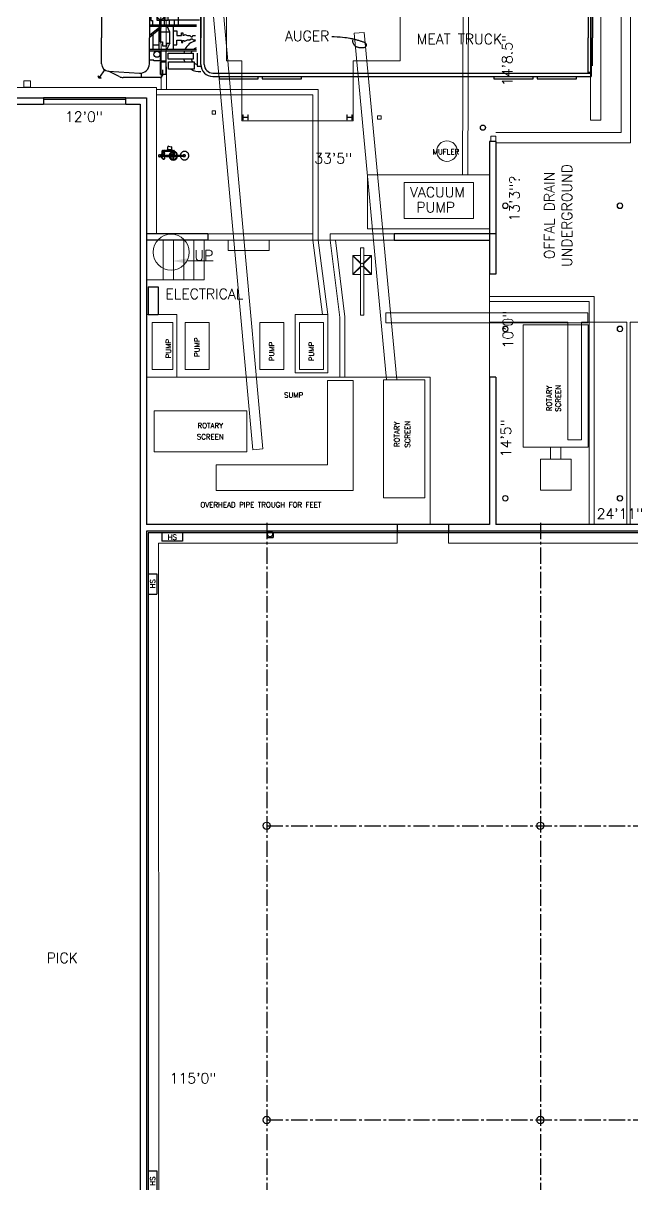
# Model space of a CAD drawing. Header units: inches. Extents: x -578 to 4567, y -980 to 6106.
# Drawn here: x 1461 to 2173, y 2745 to 4102 of the extents above; entities that cross this region are included whole.
import ezdxf
from ezdxf.enums import TextEntityAlignment as Align

# ---------------------------------------------------------------- set-up
doc = ezdxf.new("R2010")
doc.units = ezdxf.units.IN
doc.header["$LTSCALE"] = 25.4
doc.header["$MEASUREMENT"] = 0
doc.linetypes.add('CENTER2', pattern=[1.125, 0.75, -0.125, 0.125, -0.125])
doc.layers.get('0').update_dxf_attribs({"linetype": 'CONTINUOUS', "lineweight": 20})
for name, color, linetype in [('A-COL-GRID', 8, 'CENTER2'), ('A-DIMS', 1, 'CONTINUOUS'), ('A-ELEC', 6, 'CONTINUOUS'), ('A-FIXT', 4, 'CONTINUOUS'), ('A-HOSE STATION', 4, 'CONTINUOUS'), ('A-RAIL', 2, 'CONTINUOUS'), ('A-ROOMNAME', 6, 'CONTINUOUS'), ('A-TEXT', 2, 'CONTINUOUS'), ('A-TRUCK', 8, 'CONTINUOUS'), ('A-WALL-CMU', 30, 'CONTINUOUS'), ('A-WALL-IMP', 6, 'CONTINUOUS')]:
    doc.layers.add(name, color=color, linetype=linetype)
for name, color, linetype, lineweight in [('A-COLUMNS', 6, 'CONTINUOUS', 20), ('A-CURB', 13, 'CONTINUOUS', 20), ('A-EQ', 111, 'CONTINUOUS', 20), ('A-STAIR', 4, 'CONTINUOUS', 20)]:
    doc.layers.add(name, color=color, linetype=linetype, lineweight=lineweight)
doc.styles.add('ROMANS', font='romans')
doc.styles.add('SIMPLEX', font='simplex')

# ---------------------------------------------------------------- blocks, each defined once
blk = doc.blocks.new('TRUCK')
at = {"color": 0, "linetype": 'Continuous'}
for p, q in [((-573, 2), (-576.8, -0.2)), ((-576.8, -0.2), (-575.4, 1.7)), ((-575.4, 1.7), (-573, 2)), ((-551.6, 0.1), (-564.3, -6.3)), ((-503.8, 1.2), (-547, 1.2)), ((-526.2, -4.1), (-526.2, 1.2)), ((-442.3, 0), (0, 0)), ((-435, 2.6), (-389.2, 2.6)), ((-435, 0), (-435, 2.6)), ((-389.2, 2.6), (-389.2, 0)), ((-384.5, 2.6), (-338.7, 2.6)), ((-384.5, 0), (-384.5, 2.6)), ((-338.7, 2.6), (-338.7, 0)), ((-113.6, 0), (-113.6, 2.6)), ((-113.6, 2.6), (-67.8, 2.6)), ((-67.8, 2.6), (-67.8, 0)), ((-63.1, 2.6), (-17.3, 2.6)), ((-63.1, 0), (-63.1, 2.6)), ((-17.3, 2.6), (-17.3, 0)), ((-564.4, -6.3), (-527.9, -4)), ((-507.8, -11.9), (-507.8, -24.5)), ((-507.8, -11.9), (-498.6, -11.9)), ((-501.3, -8.5), (-501.3, -1.3)), ((-498.6, -30.1), (-498.6, -11.9)), ((-494.4, -4.9), (-456.3, -4.9)), ((-494.4, -24.7), (-494.4, -4.9)), ((-483, -4.9), (-483, -24.7)), ((-456.3, -12.6), (-456.3, -45.2)), ((-456, -4.9), (-456, -12.6)), ((-442.3, -4), (0, -4)), ((1.6, -12.6), (1.6, -45.2)), ((-572.3, -14.7), (-572.3, -45.2)), ((-516.5, -14.8), (-516.5, -45.2)), ((-514.9, -16.9), (-514.9, -25.1)), ((-511.8, -16.9), (-514.9, -16.9)), ((-514.9, -25.1), (-513, -25.1)), ((-513, -25.1), (-513, -30.1)), ((-511.8, -15.1), (-511.8, -16.9)), ((-507.8, -15.1), (-511.8, -15.1)), ((-507.8, -14.5), (-498.6, -14.5)), ((-507.8, -24.5), (-494.4, -24.5)), ((-504.3, -32.5), (-504.3, -24.5)), ((-502.6, -33.3), (-502.6, -24.5)), ((-458, -24.7), (-494.4, -24.7)), ((-493.1, -30.1), (-493.1, -24.7)), ((-487.5, -24.7), (-487.5, -30.1)), ((-482.7, -24.7), (-482.7, -30.1)), ((-456.3, -76.5), (-456.3, -14)), ((-452.3, -76.5), (-452.3, -14)), ((-516.5, -30.1), (-504.3, -30.1)), ((-516.5, -31.8), (-504.3, -31.8)), ((-516.5, -42.2), (-504.3, -32.5)), ((-516.5, -44.4), (-502.6, -33.3)), ((-505.4, -35.6), (-505.4, -58.7)), ((-504.6, -36.2), (-504.6, -34.9)), ((-504, -36.2), (-504.6, -36.2)), ((-504, -38.8), (-504, -36.2)), ((-492.4, -38.8), (-504, -38.8)), ((-504, -38.8), (-504, -49.9)), ((-502.6, -30.1), (-461.2, -30.1)), ((-502.6, -31.8), (-461.5, -31.8)), ((-492.4, -38.8), (-495.5, -31.8)), ((-492.4, -51.5), (-492.4, -38.8)), ((-488.2, -59), (-488.2, -31.8)), ((-488.2, -36.9), (-484.2, -36.9)), ((-484.2, -36.9), (-484.2, -42.7)), ((-478.8, -39.6), (-477.2, -39.6)), ((-478.8, -42.7), (-478.8, -39.6)), ((-477.2, -39.6), (-477.2, -42.1)), ((-572.3, -75.8), (-572.3, -45.2)), ((-516.5, -75.7), (-516.5, -45.2)), ((-512.3, -41), (-512.3, -58.7)), ((-512.3, -53.4), (-505.4, -53.4)), ((-504, -49.9), (-501.3, -49.9)), ((-501.3, -49.9), (-501.3, -54.7)), ((-496.1, -51.5), (-492.4, -51.5)), ((-496.1, -54.7), (-496.1, -51.5)), ((-492.4, -51.5), (-495.9, -58.7)), ((-488.2, -53.5), (-484.2, -53.5)), ((-484.2, -42.7), (-478.8, -42.7)), ((-484.2, -47.8), (-478.8, -47.8)), ((-484.2, -53.5), (-484.2, -47.8)), ((-478.8, -47.8), (-478.8, -50.8)), ((-478.8, -50.8), (-477.2, -50.8)), ((-477.2, -42.1), (-476, -42.1)), ((-477.2, -48.4), (-476, -48.4)), ((-477.2, -50.8), (-477.2, -48.4)), ((-476, -42.1), (-474.9, -41.2)), ((-476, -48.4), (-474.9, -49.2)), ((-474.9, -41.2), (-471.8, -42.7)), ((-474.9, -49.2), (-471.8, -47.7)), ((-471.8, -42.7), (-469, -42.7)), ((-471.8, -47.7), (-469, -47.7)), ((-469, -42.7), (-467.5, -43.9)), ((-469, -47.7), (-467.5, -46.6)), ((-467.5, -43.9), (-466.4, -43.9)), ((-467.5, -46.6), (-466.4, -46.6)), ((-466.4, -43.9), (-465.3, -42.7)), ((-466.4, -46.6), (-465.3, -47.7)), ((-465.3, -42.7), (-462.5, -42.7)), ((-465.3, -47.7), (-462.5, -47.7)), ((1.6, -77.8), (1.6, -45.2)), ((-516.5, -58.7), (-461.5, -58.7)), ((-516.5, -60.4), (-461.2, -60.4)), ((-501.3, -54.7), (-496.1, -54.7)), ((-460.7, -63), (-460.7, -78.5)), ((-511.3, -71.3), (-516.5, -71.3)), ((-511.3, -72.1), (-511.3, -71.3)), ((-503.4, -72.1), (-511.3, -72.1)), ((-460.7, -78.5), (-456.3, -78.5)), ((-576.8, -90.2), (-575.4, -92.2)), ((-573, -92.5), (-576.8, -90.2)), ((-575.4, -92.2), (-573, -92.5)), ((-564.4, -84.2), (-527.9, -86.4)), ((-551.6, -90.6), (-564.3, -84.2)), ((-503.8, -91.7), (-547, -91.7)), ((-526.2, -86.4), (-526.2, -91.7)), ((-501.3, -82.6), (-501.3, -89.2)), ((-442.3, -86.5), (0, -86.5)), ((-442.3, -90.5), (0, -90.5)), ((-435, -90.5), (-435, -93.1)), ((-435, -93.1), (-389.2, -93.1)), ((-389.2, -93.1), (-389.2, -90.5)), ((-384.5, -90.5), (-384.5, -93.1)), ((-384.5, -93.1), (-338.7, -93.1)), ((-338.7, -93.1), (-338.7, -90.5)), ((-113.6, -90.5), (-113.6, -93.1)), ((-113.6, -93.1), (-67.8, -93.1)), ((-67.8, -93.1), (-67.8, -90.5)), ((-63.1, -90.5), (-63.1, -93.1)), ((-63.1, -93.1), (-17.3, -93.1)), ((-17.3, -93.1), (-17.3, -90.5))]:
    blk.add_line(p, q, dxfattribs=at)
at = {"color": 0}
for p, q in [((0, -4.6), (0, 0)), ((0, -85.9), (0, -90.5))]:
    blk.add_line(p, q, dxfattribs=at)
at = {"color": 0, "linetype": 'Continuous'}
for points in [[(-568.9, -7.9), (-574.9, 0.9)], [(0, -45.2), (0, -4.6), (-3.6, -4.6)], [(-3.6, -4.6), (-3.6, -45.2)], [(-3.6, -85.9), (-3.6, -45.2)], [(0, -45.2), (0, -85.9), (-3.6, -85.9)], [(-497.2, -60.4), (-497.2, -72.7), (-503.4, -72.7)], [(-503.4, -72.7), (-503.4, -60.4)], [(-568.9, -82.6), (-574.9, -91.4)]]:
    blk.add_lwpolyline(points, dxfattribs=at)
for points in [[(-494.5, -70.1), (-494.5, -63.3), (-465.1, -63.3), (-465.1, -70.1)], [(-503.4, -88), (-503.4, -73.3), (-497.2, -73.3), (-497.2, -88)], [(-494, -81.9), (-494, -73.5), (-464, -73.5), (-464, -81.9)]]:
    blk.add_lwpolyline(points, close=True, dxfattribs=at)
for centre, radius in [((-473.3, -13.1), 2.47), ((-503.2, -20.3), 3.64), ((-507.6, -64.5), 3.47)]:
    blk.add_circle(centre, radius, dxfattribs=at)
for centre, radius, start, end in [((-547, -8.9), 10.2, 90, 116.6686), ((-503.8, -1.3), 2.54, 0, 90), ((-442.3, -14), 14, 90, 180), ((-563.9, -14.7), 8.41, 93.5116, 180), ((-527.3, -14.8), 10.8, 0, 93.5116), ((-503.2, -12.7), 4.67, 9.6236, 170.3764), ((-442.3, -14), 10, 90, 180), ((-458.5, -66.5), 18.1, 102.5469, 154.5041), ((-458.5, -66.5), 18.1, 160.1814, 169.7444), ((-458.5, -66.5), 9.98, 142.1055, 161.1837), ((-458.5, -66.5), 9.98, 108.7746, 128.7583), ((-563.9, -75.8), 8.41, 180, 266.4884), ((-527.3, -75.7), 10.8, 266.4884, 0), ((-458.5, -66.5), 18.1, 191.5228, 202.871), ((-458.5, -66.5), 9.98, 201.2158, 224.756), ((-458.5, -66.5), 9.98, 236.6922, 257.2846), ((-442.3, -76.5), 14, 180, 270), ((-442.3, -76.5), 10, 180, 270), ((-547, -81.5), 10.2, 243.3314, 270), ((-503.8, -89.2), 2.54, 270, 0), ((-458.5, -66.5), 18.1, 238.4041, 277.0053)]:
    blk.add_arc(centre, radius, start, end, dxfattribs=at)
for points in [[(-576.8, -0.2), (-575.4, 1.7), (-573, 2)], [(-504.3, -31.8), (-504.3, -30.1), (-516.5, -31.8), (-516.5, -30.1)], [(-502.6, -31.8), (-502.6, -30.1), (-461.5, -31.8), (-461.2, -30.1)], [(-461.5, -58.7), (-461.2, -60.4), (-516.5, -58.7), (-516.5, -60.4)], [(-576.8, -90.2), (-575.4, -92.2), (-573, -92.5)]]:
    blk.add_solid(points, dxfattribs=at)
blk = doc.blocks.new('15410016')
for points in [[(-4.9, 3.9, 0), (-5, 4.4, 0), (-5.1, 4.9, 0), (-5.3, 5.3, 0), (-5.6, 5.8, 0), (-5.9, 6.2, 0), (-6.2, 6.5, 0), (-6.5, 6.9, 0), (-6.9, 7.2, 0), (-7.4, 7.4, 0), (-7.8, 7.6, 0), (-8.3, 7.8, 0), (-8.7, 7.9, 0), (-9.2, 8, 0), (-9.7, 8.1, 0), (-10.2, 8, 0), (-10.7, 8, 0), (-11.2, 7.8, 0), (-11.6, 7.7, 0), (-12.1, 7.5, 0), (-12.5, 7.2, 0), (-12.9, 6.9, 0), (-13.3, 6.6, 0), (-13.6, 6.2, 0), (-13.9, 5.8, 0), (-14.2, 5.4, 0), (-14.4, 5, 0), (-14.5, 4.5, 0), (-14.7, 4, 0), (-14.7, 3.6, 0), (-14.8, 3.1, 0), (-14.7, 2.6, 0), (-14.7, 2.1, 0), (-14.5, 1.6, 0), (-14.4, 1.1, 0), (-14.2, 0.7, 0), (-13.9, 0.3, 0), (-13.6, -0.1, 0), (-13.3, -0.5, 0), (-12.9, -0.8, 0), (-12.5, -1.1, 0), (-12.1, -1.4, 0), (-11.6, -1.6, 0), (-11.2, -1.7, 0), (-10.7, -1.8, 0), (-10.2, -1.9, 0), (-9.7, -1.9, 0), (-9.2, -1.9, 0), (-8.7, -1.8, 0), (-8.3, -1.7, 0), (-7.8, -1.5, 0), (-7.3, -1.3, 0), (-6.9, -1, 0), (-6.5, -0.7, 0), (-6.2, -0.4, 0), (-5.9, 0, 0), (-5.6, 0.4, 0), (-5.3, 0.8, 0), (-5.1, 1.2, 0), (-5, 1.7, 0), (-4.9, 2.2, 0)], [(-9.4, 3.9, 0), (-9.4, 4, 0), (-9.5, 4, 0), (-9.6, 4, 0), (-9.7, 4, 0), (-9.8, 4, 0), (-9.9, 4, 0), (-10, 4, 0), (-10, 4, 0), (-10.1, 4, 0), (-10.2, 3.9, 0), (-10.3, 3.9, 0), (-10.4, 3.8, 0), (-10.4, 3.8, 0), (-10.5, 3.7, 0), (-10.5, 3.6, 0), (-10.6, 3.6, 0), (-10.6, 3.5, 0), (-10.7, 3.4, 0), (-10.7, 3.3, 0), (-10.7, 3.2, 0), (-10.7, 3.1, 0), (-10.7, 3.1, 0), (-10.7, 3, 0), (-10.7, 2.9, 0), (-10.7, 2.8, 0), (-10.7, 2.7, 0), (-10.6, 2.6, 0), (-10.6, 2.5, 0), (-10.5, 2.5, 0), (-10.5, 2.4, 0), (-10.4, 2.3, 0), (-10.3, 2.3, 0), (-10.3, 2.2, 0), (-10.2, 2.2, 0), (-10.1, 2.2, 0), (-10, 2.1, 0), (-9.9, 2.1, 0), (-9.9, 2.1, 0), (-9.8, 2.1, 0), (-9.7, 2.1, 0), (-9.6, 2.1, 0), (-9.5, 2.1, 0), (-9.4, 2.2, 0), (-9.3, 2.2, 0)], [(-9.8, 3.9, 0), (-9.8, 3.9, 0), (-9.9, 3.9, 0), (-10, 3.9, 0), (-10.1, 3.9, 0), (-10.2, 3.8, 0), (-10.2, 3.8, 0), (-10.3, 3.7, 0), (-10.4, 3.7, 0), (-10.4, 3.6, 0), (-10.5, 3.6, 0), (-10.5, 3.5, 0), (-10.6, 3.4, 0), (-10.6, 3.3, 0), (-10.6, 3.2, 0), (-10.6, 3.2, 0), (-10.6, 3.1, 0), (-10.6, 3, 0), (-10.6, 2.9, 0), (-10.6, 2.8, 0), (-10.6, 2.7, 0), (-10.5, 2.7, 0), (-10.5, 2.6, 0), (-10.4, 2.5, 0), (-10.4, 2.4, 0), (-10.3, 2.4, 0), (-10.2, 2.3, 0), (-10.2, 2.3, 0), (-10.1, 2.3, 0), (-10, 2.2, 0), (-9.9, 2.2, 0), (-9.8, 2.2, 0), (-9.8, 2.2, 0)], [(-9.4, 3.9, 0), (-9.8, 3.9, 0)], [(-9.8, 2.2, 0), (-9.3, 2.2, 0)], [(-8.3, 3.9, 0), (-9.4, 3.9, 0)], [(-8.3, 3.9, 0), (-9.4, 3.9, 0)], [(-8.3, 2.2, 0), (-9.3, 2.2, 0)], [(-8.3, 2.2, 0), (-9.3, 2.2, 0)], [(-8.3, 2.3, 0), (-8.3, 4, 0)], [(-8.2, 4, 0), (-8.3, 4, 0)], [(-8.2, 4, 0), (-8.3, 4, 0)], [(-8.3, 2.3, 0), (-8.3, 4, 0)], [(-8.3, 2.2, 0), (-8.3, 2.3, 0)], [(-8.3, 2.2, 0), (-8.3, 2.3, 0)], [(-8.2, 2.1, 0), (-8.3, 2.1, 0)], [(-8.2, 2.1, 0), (-8.3, 2.1, 0)], [(-8.1, 2.3, 0), (-8.1, 4, 0)], [(-8.1, 2.3, 0), (-8.1, 4, 0)], [(4.4, 3.7, 0), (-8.1, 3.7, 0)], [(-8.1, 2.3, 0), (-8.1, 2.5, 0)], [(-8.1, 2.3, 0), (-8.1, 2.5, 0)], [(-8.1, 2.3, 0), (-8.1, 2.5, 0)], [(-8.1, 2.3, 0), (-8.1, 2.5, 0)], [(4.4, 2.4, 0), (-8.1, 2.4, 0)], [(-8.1, 2.2, 0), (-8.1, 2.3, 0)], [(-8.1, 2.2, 0), (-8.1, 2.3, 0)], [(2.1, 1.5, 0), (2.1, 1.3, 0)], [(2.1, 1.5, 0), (6.5, 1.5, 0)], [(2.1, 1.3, 0), (6.5, 1.3, 0)], [(2.4, 3.7, 0), (2.4, 4.8, 0)], [(2.4, 1.5, 0), (2.4, 2.4, 0)], [(2.4, 1.5, 0), (2.4, 1.6, 0)], [(2.4, 0.9, 0), (2.4, 1.3, 0)], [(2.4, -3, 0), (2.4, 1.3, 0)], [(2.5, 5, 0), (2.5, 5, 0)], [(2.5, 1.8, 0), (2.5, 1.8, 0)], [(2.5, 0.7, 0), (2.5, 0.7, 0)], [(2.7, 4.8, 0), (2.7, 3.7, 0)], [(2.7, 2.4, 0), (2.7, 1.5, 0)], [(2.7, 1.5, 0), (2.7, 1.6, 0)], [(2.7, 0.9, 0), (2.7, 1.3, 0)], [(2.7, 1.3, 0), (2.7, 1, 0)], [(2.7, 0.9, 0), (2.7, -3, 0)], [(2.8, 5.9, 0), (2.8, 6.1, 0)], [(2.8, 0, 0), (2.8, 0.2, 0)], [(3, 5.5, 0), (3, 3.7, 0)], [(3, 2.4, 0), (3, 1.5, 0)], [(3, 1.3, 0), (3, 0.6, 0)], [(3.5, 5.5, 0), (3.5, 3.7, 0)], [(3.5, 2.4, 0), (3.5, 1.5, 0)], [(3.5, 1.3, 0), (3.5, 1, 0)], [(3.5, 0.6, 0), (3.5, 1.3, 0)], [(3.8, 5.9, 0), (3.8, 6, 0)], [(3.8, 0, 0), (3.8, 0.2, 0)], [(4.4, 4.2, 0), (5.5, 4.2, 0)], [(4.4, 4.2, 0), (4.4, 2, 0)], [(5.5, 3.6, 0), (4.4, 3.6, 0)], [(5.5, 2.5, 0), (4.4, 2.5, 0)], [(4.4, 2, 0), (5.5, 2, 0)], [(6.6, 4.3, 0), (5.5, 4.3, 0)], [(5.5, 4.3, 0), (5.5, 1.8, 0)], [(5.5, 3.7, 0), (6.6, 3.7, 0)], [(5.5, 2.5, 0), (6.6, 2.5, 0)], [(5.5, 1.8, 0), (6.6, 1.8, 0)], [(5.9, 1.8, 0), (5.9, 1.5, 0)], [(6.2, 1.8, 0), (6.2, 1.5, 0)], [(6.5, 1.5, 0), (6.5, 1.3, 0)], [(6.6, 1.8, 0), (6.6, 4.3, 0)], [(6.6, 4.2, 0), (7.8, 4.2, 0)], [(7.8, 3.6, 0), (6.6, 3.6, 0)], [(7.8, 2.5, 0), (6.6, 2.5, 0)], [(6.6, 2, 0), (7.8, 2, 0)], [(7.8, 4.2, 0), (7.8, 2, 0)], [(14.6, 3.7, 0), (7.8, 3.7, 0)], [(14.6, 2.4, 0), (7.8, 2.4, 0)], [(14.6, 3.8, 0), (8.2, 3.8, 0)], [(14.6, 2.3, 0), (8.2, 2.3, 0)], [(15.7, 6.5, 0), (15.6, 6.6, 0), (15.6, 6.7, 0), (15.5, 6.8, 0), (15.4, 6.9, 0), (15.3, 6.9, 0), (15.2, 7, 0), (15.1, 7, 0), (15, 7.1, 0), (14.8, 7.1, 0), (14.7, 7.1, 0), (14.6, 7.1, 0), (14.5, 7.1, 0), (14.3, 7.1, 0), (14.2, 7.1, 0), (14.1, 7, 0), (14, 7, 0), (13.9, 6.9, 0), (13.8, 6.8, 0), (13.7, 6.7, 0), (13.6, 6.6, 0), (13.6, 6.5, 0), (13.5, 6.4, 0), (13.5, 6.3, 0), (13.4, 6.2, 0), (13.4, 6.1, 0), (13.4, 6, 0), (13.4, 5.8, 0), (13.4, 5.7, 0), (13.4, 5.6, 0), (13.4, 5.5, 0), (13.5, 5.4, 0), (13.5, 5.3, 0)], [(14.6, 2.3, 0), (14.6, 4, 0)], [(14.6, 4, 0), (14.8, 4, 0)], [(14.6, 4, 0), (14.8, 4, 0)], [(14.6, 2.3, 0), (14.6, 4, 0)], [(14.6, 2.3, 0), (14.6, 2.5, 0)], [(14.6, 2.3, 0), (14.6, 2.5, 0)], [(14.6, 2.3, 0), (14.6, 2.5, 0)], [(14.6, 2.3, 0), (14.6, 2.5, 0)], [(14.6, 2.2, 0), (14.6, 2.3, 0)], [(14.6, 2.2, 0), (14.6, 2.3, 0)], [(14.6, 2.1, 0), (14.8, 2.1, 0)], [(14.6, 2.1, 0), (14.8, 2.1, 0)], [(14.8, 2.3, 0), (14.8, 4, 0)], [(14.8, 2.3, 0), (14.8, 4, 0)], [(14.8, 3.9, 0), (15.8, 3.9, 0)], [(14.8, 3.9, 0), (15.8, 3.9, 0)], [(14.8, 2.2, 0), (14.8, 2.3, 0)], [(14.8, 2.2, 0), (14.8, 2.3, 0)], [(14.8, 2.2, 0), (15.8, 2.2, 0)], [(14.8, 2.2, 0), (15.8, 2.2, 0)], [(15.3, 1.4, 0), (15.3, 1.6, 0)], [(17, 1.6, 0), (15.3, 1.6, 0)], [(17, 1.4, 0), (15.3, 1.4, 0)], [(15.4, 1.6, 0), (15.4, 2.2, 0)], [(15.5, 1.1, 0), (15.5, 1.4, 0)], [(15.7, 1.1, 0), (15.5, 1.1, 0)], [(15.7, 1.1, 0), (16.9, 1.1, 0)], [(15.7, -1.2, 0), (15.7, 1.1, 0)], [(15.8, 2.2, 0), (15.9, 2.2, 0), (16, 2.1, 0), (16.1, 2.1, 0), (16.2, 2.1, 0), (16.3, 2.1, 0), (16.3, 2.1, 0), (16.4, 2.1, 0), (16.5, 2.1, 0), (16.6, 2.2, 0), (16.7, 2.2, 0), (16.8, 2.2, 0), (16.8, 2.3, 0), (16.9, 2.3, 0), (17, 2.4, 0), (17, 2.5, 0), (17.1, 2.5, 0), (17.1, 2.6, 0), (17.2, 2.7, 0), (17.2, 2.8, 0), (17.2, 2.9, 0), (17.2, 3, 0), (17.2, 3.1, 0), (17.2, 3.1, 0), (17.2, 3.2, 0), (17.2, 3.3, 0), (17.2, 3.4, 0), (17.1, 3.5, 0), (17.1, 3.6, 0), (17, 3.6, 0), (17, 3.7, 0), (16.9, 3.8, 0), (16.8, 3.8, 0), (16.8, 3.9, 0), (16.7, 3.9, 0), (16.6, 4, 0), (16.5, 4, 0), (16.4, 4, 0), (16.4, 4, 0), (16.3, 4, 0), (16.2, 4, 0), (16.1, 4, 0), (16, 4, 0), (15.9, 4, 0), (15.8, 3.9, 0)], [(15.8, 3.9, 0), (16.2, 3.9, 0)], [(16.2, 2.2, 0), (15.8, 2.2, 0)], [(16.2, 2.2, 0), (16.3, 2.2, 0), (16.4, 2.2, 0), (16.5, 2.2, 0), (16.6, 2.3, 0), (16.7, 2.3, 0), (16.7, 2.3, 0), (16.8, 2.4, 0), (16.9, 2.4, 0), (16.9, 2.5, 0), (17, 2.6, 0), (17, 2.7, 0), (17.1, 2.7, 0), (17.1, 2.8, 0), (17.1, 2.9, 0), (17.1, 3, 0), (17.1, 3.1, 0), (17.1, 3.2, 0), (17.1, 3.2, 0), (17.1, 3.3, 0), (17.1, 3.4, 0), (17, 3.5, 0), (17, 3.6, 0), (16.9, 3.6, 0), (16.9, 3.7, 0), (16.8, 3.7, 0), (16.7, 3.8, 0), (16.7, 3.8, 0), (16.6, 3.9, 0), (16.5, 3.9, 0), (16.4, 3.9, 0), (16.3, 3.9, 0), (16.2, 3.9, 0)], [(17.7, 3.9, 0), (16.7, 3.9, 0)], [(17.7, 2.2, 0), (16.7, 2.2, 0)], [(16.9, 1.1, 0), (17.1, 1.1, 0)], [(16.9, -1.2, 0), (16.9, 1.1, 0)], [(17.2, 1.6, 0), (17, 1.6, 0)], [(17.2, 1.4, 0), (17, 1.4, 0)], [(17.1, 1.6, 0), (17.1, 2.2, 0)], [(17.1, 1.1, 0), (17.1, 1.4, 0)], [(17.2, 1.4, 0), (17.2, 1.6, 0)], [(17.7, 4, 0), (17.7, 3.8, 0)], [(17.9, 4, 0), (17.7, 4, 0)], [(17.7, 3.8, 0), (17.7, 2.2, 0)], [(17.9, 2.1, 0), (17.7, 2.1, 0)], [(17.9, 4, 0), (17.9, 3.8, 0)], [(17.9, 3.8, 0), (17.9, 2.2, 0)], [(19.5, 1.8, 0), (19.6, 1.8, 0), (19.7, 1.8, 0), (19.9, 1.9, 0), (20, 1.9, 0), (20.1, 2, 0), (20.2, 2, 0), (20.3, 2.1, 0), (20.4, 2.2, 0), (20.5, 2.3, 0), (20.5, 2.4, 0), (20.6, 2.5, 0), (20.7, 2.6, 0), (20.7, 2.7, 0), (20.7, 2.8, 0), (20.7, 2.9, 0), (20.8, 3.1, 0), (20.7, 3.2, 0), (20.7, 3.3, 0), (20.7, 3.4, 0), (20.7, 3.5, 0), (20.6, 3.7, 0), (20.5, 3.8, 0), (20.5, 3.9, 0), (20.4, 3.9, 0), (20.3, 4, 0), (20.2, 4.1, 0), (20.1, 4.2, 0), (20, 4.2, 0), (19.9, 4.3, 0), (19.7, 4.3, 0), (19.6, 4.3, 0), (19.5, 4.3, 0)], [(4.3, -3.1, 0), (4.1, -3.1, 0)], [(4.3, -1.8, 0), (4.3, -1.9, 0)], [(4.3, -1.9, 0), (4.3, -3, 0)], [(4.3, -3.1, 0), (4.3, -3, 0)], [(4.4, -3.1, 0), (4.3, -3.1, 0)], [(4.4, -1.8, 0), (4.4, -1.9, 0)], [(4.4, -1.8, 0), (4.4, -3.1, 0), (5.1, -3.1, 0), (5.1, -1.8, 0), (4.5, -1.8, 0)], [(4.4, -1.9, 0), (4.4, -3, 0)], [(4.4, -1.9, 0), (4.4, -3, 0)], [(4.4, -1.9, 0), (4.4, -3, 0)], [(4.4, -2.1, 0), (5.1, -2.1, 0)], [(4.4, -2.7, 0), (5.1, -2.7, 0)], [(4.4, -3.1, 0), (4.4, -3, 0)], [(4.4, -3.1, 0), (4.4, -3, 0)], [(4.4, -3.1, 0), (4.4, -3, 0)], [(5.1, -1.6, 0), (5.1, -3.4, 0), (6.2, -3.4, 0), (6.2, -1.4, 0), (5.5, -1.4, 0)], [(5.1, -2, 0), (6.2, -2, 0)], [(5.1, -2.9, 0), (6.2, -2.9, 0)], [(5.2, -4, 0), (5.2, -6.8, 0)], [(5.4, -3.4, 0), (5.4, -3.8, 0)], [(5.4, -3.8, 0), (9.6, -3.8, 0)], [(8.9, -8.1, 0), (5.8, -7.5, 0)], [(5.9, -3.4, 0), (5.9, -3.8, 0)], [(6.2, -2.1, 0), (6.9, -2.1, 0)], [(6.2, -2.7, 0), (6.9, -2.7, 0)], [(6.9, -1.8, 0), (12.6, -1.8, 0)], [(6.9, -1.8, 0), (6.9, -3, 0)], [(6.9, -3, 0), (12.6, -3, 0)], [(9.8, -4, 0), (9.8, -7.3, 0)], [(12.6, -2.1, 0), (13.3, -2.1, 0)], [(12.6, -2.7, 0), (13.3, -2.7, 0)], [(13.3, -1.9, 0), (14.4, -1.9, 0)], [(13.3, -2.9, 0), (14.4, -2.9, 0)], [(14.4, -2.1, 0), (15.1, -2.1, 0)], [(14.4, -2.7, 0), (15.1, -2.7, 0)], [(15.1, -1.7, 0), (15.2, -1.7, 0)], [(15.1, -1.8, 0), (15.1, -1.9, 0)], [(15.1, -3, 0), (15.1, -1.8, 0)], [(15.1, -3.1, 0), (15.1, -3, 0)], [(15.1, -3.1, 0), (15.2, -3.1, 0)], [(15.2, -1.8, 0), (15.4, -1.8, 0)], [(15.2, -1.8, 0), (15.2, -1.9, 0)], [(15.2, -3, 0), (15.2, -1.8, 0)], [(15.2, -3.1, 0), (15.2, -3, 0)], [(15.4, -3.1, 0), (15.2, -3.1, 0)], [(15.6, -1.2, 0), (15.7, -1.2, 0)], [(15.6, -1.2, 0), (15.6, -1.3, 0)], [(15.6, -1.4, 0), (15.7, -1.4, 0)], [(15.6, -1.4, 0), (15.6, -1.6, 0)], [(15.7, -1.2, 0), (16.8, -1.2, 0)], [(15.7, -1.2, 0), (16.8, -1.2, 0)], [(15.7, -1.2, 0), (16.8, -1.2, 0)], [(15.7, -1.4, 0), (16.8, -1.4, 0)], [(16.9, -1.2, 0), (16.8, -1.2, 0)], [(16.9, -1.2, 0), (16.8, -1.2, 0)], [(16.9, -1.2, 0), (16.8, -1.2, 0)], [(16.9, -1.4, 0), (16.8, -1.4, 0)], [(16.9, -1.4, 0), (16.9, -1.6, 0)], [(17, -1.2, 0), (17, -1.3, 0)]]:
    blk.add_polyline3d(points)
for points in [[(6.2, -1.8, 0), (6.9, -1.8, 0), (6.9, -3.1, 0)], [(6.2, -1.8, 0), (6.9, -3.1, 0), (6.2, -3.1, 0)], [(12.6, -1.8, 0), (13.3, -1.8, 0), (13.3, -3.1, 0)], [(12.6, -1.8, 0), (13.3, -3.1, 0), (12.6, -3.1, 0)], [(13.3, -1.4, 0), (14.4, -1.4, 0), (14.4, -3.4, 0)], [(13.3, -1.4, 0), (14.4, -3.4, 0), (13.3, -3.4, 0)], [(14.4, -1.8, 0), (15.1, -1.8, 0), (15.1, -3.1, 0)], [(14.4, -1.8, 0), (15.1, -3.1, 0), (14.4, -3.1, 0)]]:
    blk.add_polyline3d(points, close=True)
for centre, radius in [((-1, 4.2), 0.023), ((-1, 1.9), 0.023), ((-0.6, 0.8), 0.023), ((-0.6, 5.3), 0.023), ((0.1, 6.2), 0.023), ((1.1, 6.9), 0.023), ((2.1, 7.4), 0.023), ((3.3, 7.5), 0.023), ((4.4, 7.4), 0.023), ((5.5, 6.9), 0.023), ((6.4, 6.2), 0.023), ((7.1, 5.3), 0.023), ((7.1, 0.8), 0.023), ((7.6, 4.2), 0.023), ((7.6, 1.9), 0.023), ((14.3, 6.5), 0.219), ((20.3, 3.1), 0.219), ((0.1, -0.1), 0.023), ((1.1, -0.8), 0.023), ((2.1, -1.2), 0.023), ((3.3, -1.4), 0.023), ((4.4, -1.2), 0.023), ((5.5, -0.8), 0.023), ((6.4, -0.1), 0.023), ((14.3, -0.4), 0.219)]:
    blk.add_circle(centre, radius)
for centre, radius, start, end in [((-8.3, 4), 0.063, 91.9999, 179.9999), ((-8.3, 4), 0.063, 91.9999, 179.9999), ((-8.3, 2.2), 0.063, 180.0001, 268.0001), ((-8.3, 2.2), 0.063, 180.0001, 268.0001), ((-8.2, 4), 0.063, 0.0001, 88.0001), ((-8.2, 4), 0.063, 0.0001, 88.0001), ((-8.2, 2.2), 0.063, 271.9999, 359.9999), ((-8.2, 2.2), 0.063, 271.9999, 359.9999), ((3.3, 3.1), 5, 7.5563, 172.4437), ((3.3, 3.1), 5, 187.5563, 259.8864), ((3.3, 3.1), 4.84, 7.8011, 172.1989), ((3.3, 3.1), 4.84, 187.8011, 259.5571), ((3.3, 3.1), 4.69, 8.0633, 171.9367), ((3.3, 3.1), 4.69, 188.0633, 259.2043), ((3.3, 3.1), 4.31, 14.6592, 171.2303), ((3.3, 3.1), 4.31, 188.7698, 258.2527), ((3.3, 3.1), 1.41, 128.6442, 152.1197), ((3.3, 3.1), 1.41, 128.6442, 152.1197), ((3.3, 3.1), 1.41, 207.881, 231.3565), ((2.5, 4.8), 0.136, 90, 180), ((2.5, 1.6), 0.136, 90, 180), ((2.5, 0.9), 0.136, 180, 270), ((2.5, 4.8), 0.136, 360, 450), ((2.5, 1.6), 0.136, 360, 450), ((2.5, 0.9), 0.136, 270, 360), ((3.3, 3.1), 1.41, 100.2416, 115.5203), ((3.3, 3.1), 1.41, 100.2416, 115.5203), ((3.3, 3.1), 4.84, 262.816, 352.1988), ((3.3, 3.1), 5, 263.0413, 352.4437), ((3.3, 3.1), 4.69, 262.5749, 351.9367), ((3.3, 3.1), 4.31, 261.9252, 345.5362), ((3.3, 3.1), 1.41, 244.4798, 256.561), ((3.3, 3.1), 1.41, 244.4797, 259.7584), ((3.2, 6.1), 0.492, 133.4974, 156.3656), ((3.2, 6.1), 0.469, 156.3695, 179.8108), ((3.2, 5.9), 0.46, 131.6117, 154.9976), ((3.2, 5.9), 0.403, 155.0004, 180.0004), ((3.2, 6.1), 0.469, 179.8089, 184.5116), ((3.2, 5.9), 0.403, 179.9996, 204.9996), ((3.2, 5.9), 0.46, 205.0005, 228.3865), ((3.2, 0.2), 0.46, 131.6334, 155.0148), ((3.2, 0.2), 0.404, 155.0154, 180.0005), ((3.2, 0.2), 0.404, 179.9995, 204.9846), ((3.2, 0.3), 0.46, 204.9852, 228.3666), ((3.2, 0.1), 0.472, 173.4218, 179.9969), ((3.2, 0.1), 0.472, 180.0021, 203.2769), ((3.3, 6.1), 0.512, 111.4004, 133.5022), ((3.2, 5.8), 0.51, 110.2015, 131.615), ((3.2, 6), 0.51, 228.3824, 249.7959), ((3.2, 0.2), 0.509, 110.2134, 131.6337), ((3.3, 6), 0.537, 89.8086, 111.3971), ((3.3, 5.8), 0.572, 90.0009, 110.2013), ((3.3, 5.8), 0.185, 107.5459, 127.36), ((3.2, 5.9), 0.146, 127.3699, 151.5269), ((3.2, 5.9), 0.106, 151.5202, 179.9966), ((3.2, 5.9), 0.106, 180.0007, 208.4771), ((3.2, 5.9), 0.146, 208.4792, 232.6362), ((3.3, 5.9), 0.185, 232.632, 252.446), ((3.3, 6), 0.572, 249.8015, 270.002), ((3.3, 0.1), 0.571, 89.9998, 110.2129), ((3.3, 0.2), 0.185, 107.5531, 127.3672), ((3.2, 0.2), 0.146, 127.3656, 151.5227), ((3.2, 0.3), 0.106, 151.5221, 179.9985), ((3.2, 0.3), 0.106, 180.0018, 208.4781), ((3.2, 0.3), 0.146, 208.4767, 232.6337), ((3.3, 0.3), 0.185, 232.6328, 252.4469), ((3.3, 5.8), 0.235, 90.0045, 107.5571), ((3.3, 6), 0.235, 252.4429, 269.9955), ((3.3, 0.2), 0.235, 89.9998, 107.5524), ((3.3, 0.4), 0.235, 252.4468, 269.9994), ((3.3, 6), 0.537, 68.2194, 89.808), ((3.3, 5.8), 0.572, 69.7987, 89.9991), ((3.3, 5.8), 0.185, 52.64, 72.4541), ((3.3, 5.8), 0.235, 72.4429, 89.9955), ((3.3, 5.9), 0.185, 287.554, 307.368), ((3.3, 6), 0.235, 270.0045, 287.5571), ((3.3, 6), 0.572, 269.998, 290.1985), ((3.3, 0.1), 0.571, 69.7871, 90.0002), ((3.3, 0.2), 0.185, 52.6328, 72.4469), ((3.3, 0.2), 0.235, 72.4476, 90.0002), ((3.3, 0.3), 0.185, 287.5531, 307.3672), ((3.3, 0.4), 0.235, 270.0006, 287.5532), ((3.3, 5.9), 0.146, 28.4731, 52.6301), ((3.3, 5.9), 0.106, 331.5229, 359.9993), ((3.3, 5.9), 0.106, 0.0034, 28.4798), ((3.3, 5.9), 0.146, 307.3638, 331.5208), ((3.3, 0.2), 0.146, 28.4773, 52.6344), ((3.3, 0.3), 0.106, 331.5219, 359.9982), ((3.3, 0.3), 0.106, 0.0015, 28.4779), ((3.3, 0.3), 0.146, 307.3663, 331.5233), ((3.3, 6.1), 0.512, 46.1175, 68.2193), ((3.3, 5.8), 0.51, 48.3865, 69.8001), ((3.3, 6), 0.51, 290.2025, 311.6161), ((3.3, 3.1), 1.41, 38.1426, 79.7576), ((3.3, 3.1), 1.41, 38.1426, 79.7576), ((3.3, 3.1), 1.41, 280.2419, 321.8569), ((3.3, 3.1), 1.41, 280.2419, 321.8569), ((3.3, 0.2), 0.509, 48.3663, 69.7866), ((3.3, 6.1), 0.492, 23.2525, 46.1207), ((3.3, 5.9), 0.46, 24.9999, 48.3858), ((3.3, 5.9), 0.46, 311.616, 335.0019), ((3.3, 0.2), 0.46, 24.9852, 48.3666), ((3.3, 0.3), 0.46, 311.6334, 335.0148), ((3.3, 6.1), 0.469, 359.8082, 383.2494), ((3.4, 5.9), 0.403, 359.9996, 384.9996), ((3.4, 5.9), 0.403, 335.0004, 360.0004), ((3.4, 0.2), 0.404, 359.9995, 384.9846), ((3.4, 0.2), 0.404, 335.0154, 360.0005), ((3.3, 0.1), 0.472, 336.726, 360.0008), ((3.3, 6.1), 0.469, 351.8613, 359.8092), ((3.3, 0.1), 0.472, 0.0031, 3.6151), ((4, 7.1), 0.187, 79.8223, 90.0071), ((14.6, 0.3), 1.25, 149.9748, 325.1475), ((9.8, 3.1), 4.38, 11.5518, 30.0256), ((9.8, 3.1), 4.37, 329.9779, 348.5628), ((14.6, 4), 0.063, 91.9999, 179.9999), ((14.6, 4), 0.063, 91.9999, 179.9999), ((14.6, 2.2), 0.063, 180.0001, 268.0001), ((14.6, 2.2), 0.063, 180.0001, 268.0001), ((14.8, 4), 0.063, 0.0001, 88.0001), ((14.8, 4), 0.063, 0.0001, 88.0001), ((14.8, 2.2), 0.063, 271.9999, 359.9999), ((14.8, 2.2), 0.063, 271.9999, 359.9999), ((15.3, 1.6), 0.063, 90.0274, 178.0274), ((15.3, 1.5), 0.063, 181.9726, 269.9726), ((19.5, 8.7), 4.38, 209.9758, 270.0247), ((19.5, -2.6), 4.38, 89.9753, 126.9404), ((17.2, 1.6), 0.063, 2.0181, 90.0181), ((17.2, 1.5), 0.063, 269.9819, 357.9819), ((17.7, 4), 0.063, 92.0045, 180.0044), ((17.7, 2.2), 0.063, 180.0001, 268.0001), ((17.9, 4), 0.063, 359.9956, 447.9955), ((17.9, 2.2), 0.063, 271.9999, 359.9999), ((2.5, -3), 0.136, 180, 270), ((2.5, -3), 0.136, 270, 360), ((4.1, -1.6), 1.48, 198.449, 270), ((3.2, 0.1), 0.492, 203.2751, 226.0813), ((3.2, 0.3), 0.509, 228.3663, 249.7866), ((3.3, 0.1), 0.508, 226.082, 248.2554), ((3.3, 0.4), 0.571, 249.7868, 270), ((3.3, 0.1), 0.528, 248.254, 269.9997), ((3.3, 0.4), 0.571, 270, 290.2132), ((3.3, 0.1), 0.528, 269.9997, 291.7454), ((3.3, 0.3), 0.509, 290.2134, 311.6337), ((3.3, 0.1), 0.508, 291.7462, 313.9196), ((3.3, 0.1), 0.492, 313.9187, 336.7249), ((4.3, -3.1), 0.0453, 180.0013, 268.0012), ((4.4, -3.1), 0.0453, 271.9988, 359.9987), ((4.4, -3.1), 0.0453, 271.9988, 359.9987), ((4.4, -3.1), 0.0453, 271.9988, 359.9987), ((5.4, -4), 0.188, 90, 180), ((5.9, -6.8), 0.75, 180, 260.0015), ((9, -7.3), 0.75, 260.0018, 360.0002), ((9.6, -4), 0.188, 360, 450), ((15.1, -1.8), 0.0453, 91.9857, 179.9856), ((15.1, -3.1), 0.0453, 180.0144, 268.0143), ((15.2, -1.8), 0.0453, 0.0144, 88.0143), ((15.2, -3.1), 0.0453, 271.9857, 359.9856), ((15.4, -1.6), 1.48, 269.5814, 359.9998), ((15.4, -1.6), 0.18, 269.9984, 359.9984), ((15.6, -1.2), 0.0453, 89.957, 177.9569), ((15.6, -1.3), 0.0453, 182.0431, 270.043), ((16.9, -1.2), 0.0452, 1.9798, 89.9797), ((16.9, -1.2), 0.0452, 1.9798, 89.9797), ((16.9, -1.2), 0.0452, 1.9798, 89.9797), ((16.9, -1.3), 0.0452, 270.0203, 358.0202)]:
    blk.add_arc(centre, radius, start, end)
blk = doc.blocks.new('HOSE STATION')
at = {"layer": 'A-HOSE STATION'}
for p, q in [((-12, 0), (-12, -10)), ((12, 0), (-12, 0)), ((12, 0), (12, -10)), ((12, -10), (-12, -10))]:
    blk.add_line(p, q, dxfattribs=at)
at = {"layer": 'A-HOSE STATION', "style": 'ROMANS'}
blk.add_text('HS', height=6, dxfattribs=at).set_placement((0.2, -5.2), align=Align.MIDDLE_CENTER)

msp = doc.modelspace()

# ---------------------------------------------------------------- linework, layer by layer
at = {"layer": 'A-COL-GRID'}
for p, q in [((1746, 3517.5), (1746, 2471.175265)), ((2066, 3517.5), (2066, 2484.5)), ((1746, 3163.5), (3001, 3163.5)), ((1746, 2819.5), (2990, 2819.5))]:
    msp.add_line(p, q, dxfattribs=at)
at = {"layer": 'A-COLUMNS'}
for points in [[(1462, 4030.5), (1462, 4034, -0.4142135624), (1462.5, 4034.5), (1469.5, 4034.5, -0.4142135624), (1470, 4034), (1470, 4027, -0.4142135624), (1469.5, 4026.5), (1462.5, 4026.5, -0.4142135624), (1462, 4027), (1462, 4030.5)], [(1462.25, 4034, -0.4142135624), (1462.5, 4034.25), (1469.5, 4034.25, -0.4142135624), (1469.75, 4034), (1469.75, 4027, -0.4142135624), (1469.5, 4026.75), (1462.5, 4026.75, -0.4142135624), (1462.25, 4027), (1462.25, 4034)]]:
    msp.add_lwpolyline(points, format="xyb", dxfattribs=at)
msp.add_lwpolyline([(2008, 3963.5), (2014, 3963.5), (2014, 3969.5), (2008, 3969.5)], close=True, dxfattribs=at)
for centre, radius in [((2025, 3888.298805), 3.3125), ((2025, 3888.298805), 2.9905), ((2159, 3888.298805), 3.3125), ((2159, 3888.298805), 2.9905), ((2025, 3744.298805), 3.3125), ((2025, 3744.298805), 2.9905), ((2159, 3744.298805), 3.3125), ((2159, 3744.298805), 2.9905), ((2025, 3546.298805), 3.3125), ((2025, 3546.298805), 2.9905), ((2159, 3546.298805), 3.3125), ((2159, 3546.298805), 2.9905), ((1750, 3504.5), 3.3125), ((1750, 3504.5), 2.9905), ((1746, 3163.5), 4.3125), ((1746, 3163.5), 3.9905), ((2066, 3163.5), 4.3125), ((2066, 3163.5), 3.9905), ((1746, 2819.5), 4.3125), ((1746, 2819.5), 3.9905), ((2066, 2819.5), 4.3125), ((2066, 2819.5), 3.9905)]:
    msp.add_circle(centre, radius, dxfattribs=at)
at = {"layer": 'A-CURB'}
for p, q in [((1627.689599, 4233.5), (1628.735388, 4024.094143)), ((1621.689599, 4227.5), (1622.70454, 4024.094143)), ((1976, 4162.5), (1975, 3924.5)), ((1982, 4162.5), (1981, 3924.5)), ((2171.5, 4154), (2171.5, 3962)), ((2160.5, 4142), (2160.5, 3974)), ((2124.5, 4130), (2124.5, 3988.5)), ((2136.5, 4130), (2136.5, 3988.5)), ((1617, 4026.5), (1453.5, 4026.5)), ((1617, 4026.5), (1617, 3855.5)), ((1806.113374, 4024.094143), (1617, 4024.094143)), ((1800.113374, 4018.094143), (1617, 4018.094143)), ((1800.113374, 4018.094143), (1800.113374, 3848)), ((1806.113374, 4024.094143), (1806.113374, 3848)), ((1581.5, 4007), (1485, 4007)), ((2136.5, 3988.5), (2124.5, 3988.5)), ((2160.5, 3974), (2014, 3974)), ((2171.5, 3962), (2014, 3962)), ((2006.5, 3924.5), (1864, 3924.5)), ((1864, 3861.5), (1864, 3924.5)), ((1800.113374, 3855.5), (1677, 3855.5)), ((1895, 3855.5), (1820.291693, 3855.5)), ((1820.291693, 3848), (1820.291693, 3855.5)), ((2006.5, 3861.5), (1864, 3861.5)), ((1806.243458, 3848), (1677, 3848)), ((1701, 3848), (1701, 3836)), ((1749, 3848), (1749, 3836)), ((1800.113374, 3848), (1811.406772, 3761.104018)), ((1895, 3848), (1806.113374, 3848)), ((1806.243458, 3848), (1817.417023, 3761.104018)), ((1820.291693, 3848), (1831.417023, 3757.85148)), ((1826.421777, 3848), (1837.417023, 3758.449105)), ((1749, 3836), (1701, 3836)), ((2006.5, 3688), (2006.5, 3808.5)), ((2129, 3782.298805), (2006, 3782.298805)), ((2123, 3776.298805), (2006, 3776.298805)), ((2123, 3515.5), (2123, 3776.298805)), ((2129, 3515.5), (2129, 3782.298805)), ((1641, 3761.104018), (1605.5, 3761.104018)), ((1641, 3761.104018), (1641, 3688)), ((1817.417023, 3761.104018), (1779.417023, 3761.104018)), ((1779.417023, 3761.104018), (1779.417023, 3693)), ((1817.417023, 3761.104018), (1817.417023, 3693)), ((1837.417023, 3758.449105), (1837.417023, 3688)), ((1831.417023, 3757.85148), (1831.417023, 3688)), ((2098, 3752.298805), (2006, 3752.298805)), ((2098, 3752.298805), (2098, 3614.702592)), ((2114, 3752.298805), (2114, 3614.702592)), ((2167, 3752.298805), (2114, 3752.298805)), ((2167, 3752.298805), (2167, 3515.5)), ((2201, 3752.298805), (2171, 3752.298805)), ((2171, 3752.298805), (2171, 3515.5)), ((1817.417023, 3693), (1779.417023, 3693)), ((1936.942122, 3688), (1605.5, 3688)), ((1936.942122, 3688), (1936.942122, 3515.5)), ((2098, 3614.702592), (2114, 3614.702592)), ((1898.5, 3494), (1898.5, 3506)), ((1958.5, 3494), (1958.5, 3506)), ((1619.5, 3494), (1619.995031, 2725.5)), ((1898.5, 3494), (1619.5, 3494)), ((2566, 3494), (1958.5, 3494))]:
    msp.add_line(p, q, dxfattribs=at)
at = {"layer": 'A-ELEC'}
for p, q in [((1607.5, 3793.373698), (1619, 3793.373698)), ((1607.5, 3793.373698), (1607.5, 3760.873698)), ((1619, 3793.373698), (1619, 3760.873698)), ((1619, 3760.873698), (1607.5, 3760.873698))]:
    msp.add_line(p, q, dxfattribs=at)
at = {"layer": 'A-EQ'}
for p, q in [((1729.61913, 3603.077266), (1655.832482, 4418.525887)), ((1741.576173, 3604.016424), (1667.804317, 4419.38431)), ((1860.10722, 4090.894269), (1848.13795, 4090.03603)), ((1886.183243, 3684.909818), (1848.13795, 4090.03603)), ((1898.214052, 3684.909818), (1860.10722, 4090.894269)), ((1906.773999, 3915.594794), (1906.773999, 3873.594794)), ((1987.773999, 3915.594794), (1906.773999, 3915.594794)), ((1987.773999, 3873.594794), (1987.773999, 3915.594794)), ((1906.773999, 3873.594794), (1987.773999, 3873.594794)), ((1846.538677, 3830.060414), (1855.538677, 3830.060414)), ((1846.538677, 3808.060414), (1846.538677, 3830.060414)), ((1846.538677, 3829.706861), (1855.958779, 3820.286759)), ((1846.89223, 3830.060414), (1856.312332, 3820.640313)), ((1855.538677, 3839.060414), (1855.538677, 3760.586291)), ((1855.538677, 3839.060414), (1859.538677, 3839.060414)), ((1868.185124, 3830.060414), (1858.765022, 3820.640313)), ((1868.538677, 3829.706861), (1859.118575, 3820.286759)), ((1859.538677, 3839.060414), (1859.538677, 3760.586291)), ((1859.538677, 3830.060414), (1868.538677, 3830.060414)), ((1868.538677, 3830.060414), (1868.538677, 3808.060414)), ((1855.958779, 3817.83407), (1846.538677, 3808.413968)), ((1856.312332, 3817.480516), (1846.89223, 3808.060414)), ((1858.765022, 3817.480516), (1868.185124, 3808.060414)), ((1859.118575, 3817.83407), (1868.538677, 3808.413968)), ((1855.538677, 3808.060414), (1846.538677, 3808.060414)), ((1868.538677, 3808.060414), (1859.538677, 3808.060414)), ((1855.538677, 3760.586291), (1859.538677, 3760.586291)), ((2121.457709, 3763.291169), (1885.20471, 3763.291169)), ((1885.20471, 3763.291169), (1885.20471, 3751.294998)), ((2121.457709, 3763.291169), (2121.47533, 3751.297312)), ((1612.139721, 3751.923752), (1636.139721, 3751.923752)), ((1612.139721, 3696.819734), (1612.139721, 3751.923752)), ((1636.139721, 3696.819734), (1636.139721, 3751.923752)), ((1650.830286, 3696.819734), (1650.830286, 3751.923752)), ((1650.830286, 3751.923752), (1678.830286, 3751.923752)), ((1678.830286, 3696.819734), (1678.830286, 3751.923752)), ((1738.165968, 3751.923752), (1766.165968, 3751.923752)), ((1738.165968, 3696.819734), (1738.165968, 3751.923752)), ((1766.165968, 3696.819734), (1766.165968, 3751.923752)), ((1784.556744, 3751.923752), (1812.556744, 3751.923752)), ((1784.556744, 3696.819734), (1784.556744, 3751.923752)), ((1812.556744, 3696.819734), (1812.556744, 3751.923752)), ((2121.47533, 3751.297312), (1885.20471, 3751.294998)), ((2046, 3749), (2046, 3606)), ((2046, 3749), (2122, 3749)), ((2122, 3749), (2122, 3606)), ((1612.139721, 3696.819734), (1636.139721, 3696.819734)), ((1650.830286, 3696.819734), (1678.830286, 3696.819734)), ((1738.165968, 3696.819734), (1766.165968, 3696.819734)), ((1784.556744, 3696.819734), (1812.556744, 3696.819734)), ((1882.714474, 3684.909818), (1882.714474, 3546.774218)), ((1882.714474, 3684.909818), (1930.714474, 3684.909818)), ((1930.714474, 3684.909818), (1930.714474, 3546.774218)), ((1614.271596, 3648.528313), (1614.271596, 3600.528313)), ((1722.635059, 3648.528313), (1614.271596, 3648.528313)), ((1722.635059, 3648.528313), (1722.635059, 3600.528313)), ((1722.635059, 3600.528313), (1614.271596, 3600.528313)), ((1741.576173, 3604.016424), (1729.61913, 3603.077266)), ((2046, 3606), (2122, 3606)), ((2078, 3606), (2078, 3592)), ((2090, 3606), (2090, 3592)), ((2102, 3592), (2066, 3592)), ((2066, 3592), (2066, 3556)), ((2102, 3592), (2102, 3556)), ((2102, 3556), (2066, 3556)), ((1882.714474, 3546.774218), (1930.714474, 3546.774218))]:
    msp.add_line(p, q, dxfattribs=at)
for centre, radius in [((1956.786266, 3952.141654), 12), ((1634.378127, 3834.001769), 21), ((1857.538677, 3819.060414), 2)]:
    msp.add_circle(centre, radius, dxfattribs=at)
at = {"layer": 'A-RAIL'}
msp.add_circle((1998.816406, 3979.609074), 3, dxfattribs=at)
at = {"layer": 'A-STAIR'}
for p, q in [((1902, 4192.646633), (1902, 4057.535594)), ((1699, 4157.646633), (1699, 4057.535594)), ((1717, 4057.535594), (1699, 4057.535594)), ((1717, 4057.535594), (1717, 3987.519883)), ((1902, 4057.535594), (1847, 4057.535594)), ((1847, 4057.535594), (1847, 3987.519883)), ((1847, 3987.519883), (1717, 3987.519883)), ((1673, 3848), (1605.5, 3848)), ((1625, 3848), (1625, 3801.604018)), ((1637, 3848), (1637, 3801.604018)), ((1649, 3848), (1649, 3801.604018)), ((1661, 3848), (1661, 3801.604018)), ((1673, 3848), (1673, 3801.604018)), ((1652.807315, 3823.740947), (1683.529138, 3823.740947)), ((1673, 3801.604018), (1605.5, 3801.604018)), ((1817.140962, 3683.987976), (1817.140962, 3585.558003)), ((1817.140962, 3683.987976), (1847.140962, 3683.987976)), ((1847.140962, 3683.987976), (1847.140962, 3555.558003)), ((1817.140962, 3585.558003), (1686.975813, 3585.558003)), ((1686.975813, 3585.558003), (1686.975813, 3555.558003)), ((1686.975813, 3555.558003), (1847.140962, 3555.558003))]:
    msp.add_line(p, q, dxfattribs=at)
for points in [[(1682.142943, 3995.231282), (1686.142943, 3995.231282), (1686.142943, 3999.231282), (1682.142943, 3999.231282)], [(1875.65676, 3989.585675), (1879.65676, 3989.585675), (1879.65676, 3993.585675), (1875.65676, 3993.585675)]]:
    msp.add_lwpolyline(points, close=True, dxfattribs=at)
for points in [[(1718.247055, 3991.585675), (1718.247055, 3994.595675), (1718.612055, 3994.595675), (1718.612055, 3992.100675, 0.4142135624), (1718.997055, 3991.715675), (1723.697055, 3991.715675, 0.4142135624), (1724.082055, 3992.100675), (1724.082055, 3994.595675), (1724.447055, 3994.595675), (1724.447055, 3988.575675), (1724.082055, 3988.575675), (1724.082055, 3991.070675, 0.4142135624), (1723.697055, 3991.455675), (1718.997055, 3991.455675, 0.4142135624), (1718.612055, 3991.070675), (1718.612055, 3988.575675), (1718.247055, 3988.575675), (1718.247055, 3991.585675)], [(1839.673921, 3991.585675), (1839.673921, 3994.595675), (1840.038921, 3994.595675), (1840.038921, 3992.100675, 0.4142135624), (1840.423921, 3991.715675), (1845.123921, 3991.715675, 0.4142135624), (1845.508921, 3992.100675), (1845.508921, 3994.595675), (1845.873921, 3994.595675), (1845.873921, 3988.575675), (1845.508921, 3988.575675), (1845.508921, 3991.070675, 0.4142135624), (1845.123921, 3991.455675), (1840.423921, 3991.455675, 0.4142135624), (1840.038921, 3991.070675), (1840.038921, 3988.575675), (1839.673921, 3988.575675), (1839.673921, 3991.585675)]]:
    msp.add_lwpolyline(points, format="xyb", dxfattribs=at)
msp.add_solid([(1652.807315, 3820.860947), (1652.807315, 3826.620947), (1635.527315, 3823.740947)], dxfattribs=at)
at = {"layer": 'A-TEXT'}
msp.add_lwpolyline([(1822.060315, 4086.216238), (1824.748045, 4086.143497), (1828.539405, 4085.963575), (1831.85328, 4085.732892), (1834.741128, 4085.463682), (1837.254407, 4085.16818), (1839.444576, 4084.85862), (1841.363093, 4084.547239), (1843.05776, 4084.243971), (1844.561752, 4083.949553), (1845.904588, 4083.662425), (1847.115786, 4083.381023), (1848.224865, 4083.103787), (1849.261344, 4082.829153), (1850.254742, 4082.555561), (1851.234578, 4082.281448), (1852.223455, 4082.0056), (1853.216321, 4081.72819), (1854.201209, 4081.449738), (1855.166152, 4081.170766), (1856.099182, 4080.891794), (1856.988334, 4080.613343), (1857.821639, 4080.335933), (1858.587132, 4080.060084), (1859.275303, 4079.785451), (1859.886487, 4079.508214), (1860.423475, 4079.223689), (1860.88906, 4078.927189), (1861.286033, 4078.614029), (1861.617188, 4078.279523), (1861.885316, 4077.918985), (1862.093211, 4077.52773), (1862.242865, 4077.103675), (1862.333083, 4076.65515), (1862.361871, 4076.193089), (1862.327233, 4075.728425), (1862.227175, 4075.272091), (1862.059703, 4074.835021), (1861.822822, 4074.428147), (1861.514537, 4074.062403), (1861.134384, 4073.746509), (1860.688013, 4073.480336), (1860.182605, 4073.26154), (1859.625339, 4073.087779), (1859.023397, 4072.95671), (1858.383958, 4072.86599), (1857.714202, 4072.813276), (1857.02131, 4072.796225), (1856.312528, 4072.812669), (1855.59537, 4072.861131), (1854.877413, 4072.94031), (1854.166238, 4073.048905), (1853.469424, 4073.185615), (1852.794549, 4073.349137), (1852.149192, 4073.538169), (1851.540934, 4073.751412), (1850.975524, 4073.98882), (1850.451401, 4074.255384), (1849.965173, 4074.55735), (1849.51345, 4074.900967), (1849.092842, 4075.292483), (1848.699957, 4075.738144), (1848.331405, 4076.244198), (1847.983796, 4076.816894), (1847.655732, 4077.458095), (1847.353797, 4078.152141), (1847.086566, 4078.878987), (1846.862616, 4079.618588), (1846.690524, 4080.350901), (1846.578864, 4081.05588), (1846.536215, 4081.713482), (1846.571152, 4082.303662)], dxfattribs=at)
at = {"layer": 'A-WALL-CMU'}
for p, q in [((1453.5, 4014.5), (1485, 4014.5)), ((1454, 4007), (1485, 4007)), ((1485, 4014.5), (1485, 4007)), ((1581.5, 4007), (1581.5, 4014.5)), ((1581.5, 4014.5), (1605.5, 4014.5)), ((1581.5, 4007), (1598, 4007)), ((1598, 4007), (1598, 2704)), ((1605.5, 4014.5), (1605.5, 3515.5)), ((2006.5, 3963.5), (2006.5, 3808.5)), ((2014, 3963.5), (2006.5, 3963.5)), ((2014, 3963.5), (2014, 3808.5)), ((1677, 3855.5), (1605.5, 3855.5)), ((1677, 3855.5), (1677, 3848)), ((2014, 3855.5), (1895, 3855.5)), ((1895, 3855.5), (1895, 3848)), ((1677, 3848), (1605.5, 3848)), ((1895, 3848), (2006.5, 3848)), ((2014, 3808.5), (2006.5, 3808.5)), ((2014, 3688), (2006.5, 3688)), ((2006.5, 3688), (2006.5, 3515.5)), ((2014, 3688), (2014, 3515.5)), ((2006.5, 3515.5), (1605.5, 3515.5)), ((1898.5, 3515.5), (1898.5, 3506)), ((1958.5, 3515.5), (1958.5, 3506)), ((2314, 3515.5), (2014, 3515.5)), ((2578, 3508), (1605.5, 3508)), ((1605.5, 3508), (1605.5, 2711.5))]:
    msp.add_line(p, q, dxfattribs=at)
at = {"layer": 'A-WALL-IMP'}
for p, q in [((1581.5, 4014.5), (1485, 4014.5)), ((1581.5, 4012.5), (1485, 4012.5)), ((2578, 3506), (1607.5, 3506)), ((1607.5, 3506), (1607.5, 2713.5)), ((1746.5, 3506), (1746.5, 3500.5)), ((1753.5, 3506), (1753.5, 3500.5)), ((1746.5, 3500.5), (1753.5, 3500.5))]:
    msp.add_line(p, q, dxfattribs=at)

# ---------------------------------------------------------------- block references
at = {"layer": 'A-FIXT', "color": 7, "rotation": 180.2765335249498}
msp.add_blockref('15410016', (1640.19793, 3949.882074), dxfattribs=at)
at = {"layer": 'A-HOSE STATION'}
msp.add_blockref('HOSE STATION', (1635.5, 3506), dxfattribs=at)
at = {"layer": 'A-HOSE STATION', "rotation": 90}
for p in [(1607.5, 3446.184504), (1607.5, 2747.972398)]:
    msp.add_blockref('HOSE STATION', p, dxfattribs=at)
at = {"layer": 'A-TRUCK', "linetype": 'Continuous'}
msp.add_blockref('TRUCK', (2125.324998, 4129.874071), dxfattribs=at)

# ---------------------------------------------------------------- texts
at = {"layer": 'A-DIMS', "style": 'SIMPLEX'}
for s, p in [('14\'8.5"', (2027.21824, 4058.129533)), ('13\'3"?', (2035.710189, 3896.490027)), ('10\'0"', (2027.977459, 3743.566972)), ('14\'5"', (2025.705882, 3616.454983))]:
    msp.add_text(s, height=12, rotation=90, dxfattribs=at).set_placement(p, align=Align.MIDDLE)
for s, p in [('12\'0"', (1532.339204, 3992.318516)), ('33\'5"', (1823.788643, 3943.682893)), ('24\'11"', (2159.00571, 3528.316835)), ('115\'0"', (1659.955561, 2868.277123))]:
    msp.add_text(s, height=12, dxfattribs=at).set_placement(p, align=Align.MIDDLE)
at = {"layer": 'A-ROOMNAME', "style": 'SIMPLEX'}
msp.add_text('PICK', height=12, dxfattribs=at).set_placement((1507.023341, 3008.964838), align=Align.MIDDLE)
at = {"layer": 'A-STAIR', "style": 'SIMPLEX'}
msp.add_text('UP', height=12, dxfattribs=at).set_placement((1672.559636, 3830.19997), align=Align.MIDDLE)
at = {"layer": 'A-TEXT'}
for s, height, style, p in [('AUGER', 12, 'SIMPLEX', (1793.331914, 4086.788861)), ('MEAT TRUCK', 12, 'SIMPLEX', (1971.467143, 4083.182883)), ('MUFLER', 6, 'ROMANS', (1955.595956, 3951.389317)), ('VACUUM', 12, 'SIMPLEX', (1945.660013, 3904.17954)), ('PUMP', 12, 'SIMPLEX', (1943.579235, 3886.511978)), ('ELECTRICAL', 12, 'SIMPLEX', (1673.126919, 3785.205801)), ('SUMP', 6, 'ROMANS', (1777.55774, 3666.948036)), ('ROTARY', 6, 'ROMANS', (1680.077953, 3631.301072)), ('SCREEN', 6, 'ROMANS', (1680.077953, 3618.201368))]:
    msp.add_text(s, height=height, dxfattribs=dict(at, style=style)).set_placement(p, align=Align.MIDDLE)
for s, height, style, p in [('UNDERGROUND', 12, 'SIMPLEX', (2097.055848, 3876.897169)), ('OFFAL DRAIN', 12, 'SIMPLEX', (2076.48442, 3876.897169)), ('ROTARY', 6, 'ROMANS', (2076.243726, 3663.156637)), ('SCREEN', 6, 'ROMANS', (2086.765183, 3663.156637)), ('ROTARY', 6, 'ROMANS', (1898.227919, 3621.156637)), ('SCREEN', 6, 'ROMANS', (1910.675088, 3621.156637))]:
    msp.add_text(s, height=height, rotation=90, dxfattribs=dict(at, style=style)).set_placement(p, align=Align.MIDDLE)
at = {"layer": 'A-TEXT', "style": 'ROMANS'}
for p in [(1634.116017, 3709.985116), (1667.496405, 3711.584498), (1754.832087, 3706.688516), (1801.222863, 3706.688516)]:
    msp.add_text('PUMP', height=6, rotation=90, dxfattribs=at).set_placement(p)
msp.add_text('OVERHEAD PIPE TROUGH FOR FEET', height=6, dxfattribs=at).set_placement((1739.246337, 3538.677395), align=Align.MIDDLE_CENTER)

doc.saveas('drawing.dxf')
